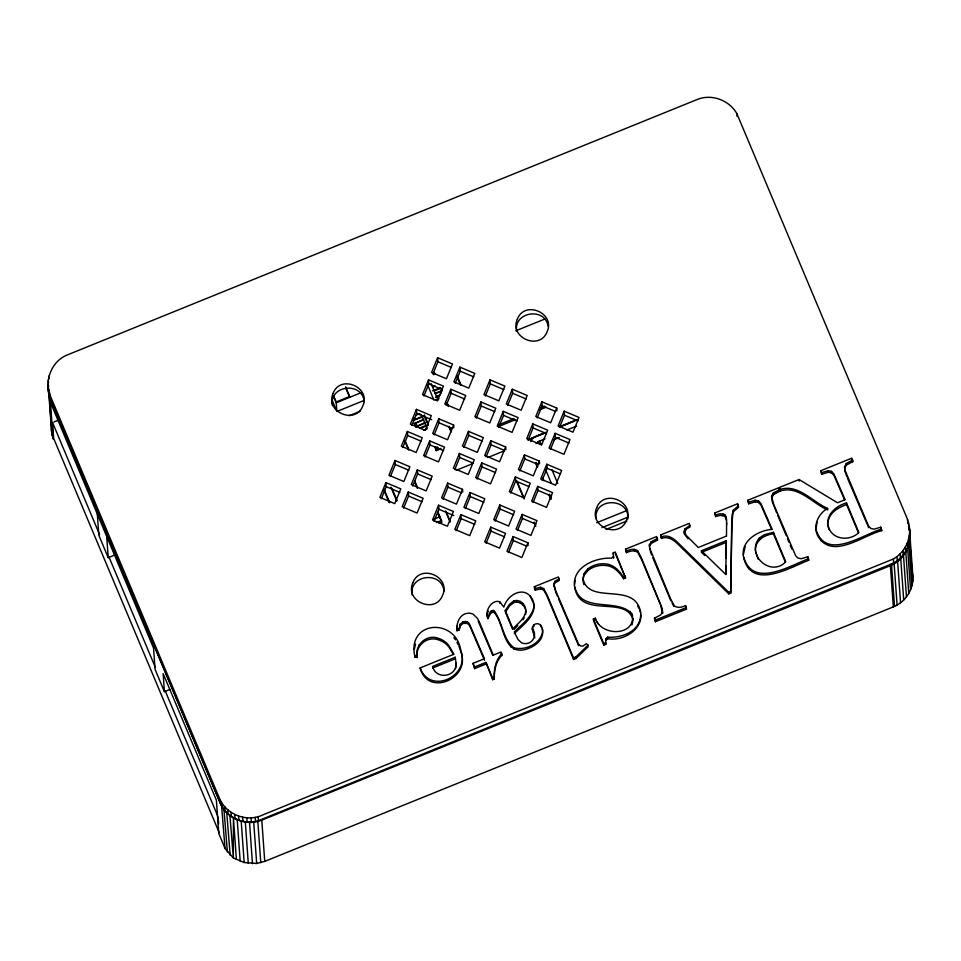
<?xml version="1.0" encoding="UTF-8"?>
<svg xmlns="http://www.w3.org/2000/svg" width="961" height="961" viewBox="0 0 961 961"><rect width="100%" height="100%" fill="white"/><g stroke="black" fill="none" stroke-linecap="round" stroke-linejoin="round"><path stroke-width="1.44" d="M574.798 586.943C581.153 614.091 618.247 597.129 632.23 614.319C636.434 636.41 600.697 636.855 595.376 618.175L593.393 618.98L593.502 620.566L603.796 645.107L605.778 644.302L605.706 638.873L607.64 637.143C621.851 638.2 640.026 631.473 640.711 614.992M688.028 538.809L684.544 534.232L684.256 532.478L686.671 528.826L690.106 526.904L689.181 523.373L660.567 534.965L661.492 538.484C668.219 535.601 674.37 540.478 678.826 545.055L728.822 593.862L730.696 593.105L732.078 515.108L733.363 510.135L738.384 505.714L737.567 503.768L714.732 513.018L715.669 516.55L720.233 515.372L724.894 516.225L726.552 520.345M730.696 593.105L731.705 524.37L733.363 510.135M726.324 540.659L725.735 574.438L701.41 550.749L726.324 540.659L726.156 558.401M726.504 536.226L726.588 522.916M725.879 574.558L726.035 565.741M486.086 663.955L474.638 668.592L474.53 667.006L485.966 662.369L492.693 679.703L494.35 679.031C493.69 670.129 495.335 660.375 501.738 653.72L501.005 651.99L493.257 655.126L479.731 622.896L477.569 618.5L473.04 614.067A10.283 10.066 -4.1 0 0 461.628 615.977C457.676 619.797 456.523 625.479 457.028 630.776L459.118 629.935L460.355 625.731L463.322 623.269L467.514 623.473L469.533 625.443L484.548 660.291M494.35 679.031C494.026 670.61 495.816 661.564 501.846 655.306L501.738 653.72M893.009 563.35L258.437 820.67C244.046 825.115 227.349 817.715 220.682 804.273L49.516 396.569C44.482 380.58 51.365 360.952 67.678 354.789L697.878 99.223C712.113 93.782 729.375 100.376 736.835 113.578L907.496 519.276L909.671 530.388L908.481 522.111M48.374 388.268L48.53 385.481M755.454 550.545C754.853 540.623 764.62 534.628 773.497 533.884L785.317 562.053M48.35 388.4L50.573 396.509L220.057 799.708C227.361 815.228 247.734 822.52 263.122 814.772L893.358 558.978C903.376 553.332 909.779 542.124 909.659 530.64C912.085 544.959 904.085 560.347 890.391 565.657L261.788 820.153C247.301 826.244 229.271 819.781 221.619 806.135L50.128 397.686L48.579 390.034L51.534 431.261L53.083 438.913L50.128 397.686M169.845 689.469L164.415 691.668L163.154 673.601L216.369 800.105L218.76 833.403L225.018 848.431L233.343 857.933L244.166 862.522L256.671 863.471L264.743 861.38L893.346 606.884C905.094 602.235 913.142 590.054 912.95 577.429L909.695 532.01L909.995 536.202M815.997 528.802L817.066 522.231M420.113 667.919C430.252 695.283 470.385 676.112 460.848 650.561C455.766 617.142 406.119 620.398 415.02 657.108L417.122 657.48C414.323 645.528 426.011 634.164 437.735 638.08A22.031 21.586 -4.1 0 1 448.667 645.215L453.952 654.213L420.113 667.919C427.705 697.266 471.046 678.598 460.956 652.147M417.122 657.48C415.164 645.936 426.864 636.014 437.844 639.666A22.031 21.586 -4.1 0 1 448.775 646.801L453.46 654.561M457.028 630.776L457.4 625.371M525.631 614.451C527.409 607.784 520.778 600.132 513.883 602.547L509.726 605.766L505.378 612.121L505.27 610.535L509.606 604.181L513.763 600.961C519.481 598.955 525.307 604.001 525.775 609.682C525.871 618.055 517.943 623.233 512.934 628.794L505.27 610.535M743.406 554.545L745.171 546.521M534.833 637.804C534.028 633.479 529.487 626.788 535.373 623.989C540.13 622.139 543.397 627.917 542.629 632.038C540.19 644.182 525.114 650.801 513.919 647.75C502.243 638.993 502.783 621.142 493.558 610.439L490.578 611.46L487.852 617.034L487.96 618.62L490.699 613.046L493.678 612.025C504.561 622.896 502.159 652.855 523.084 649.996C532.73 648.267 545.428 640.23 542.112 628.83M532.466 630.176L532.634 626.632M459.118 629.935L460.247 624.145L463.214 621.683L467.394 621.887L469.412 623.857L484.428 658.705L472.992 663.342L474.638 668.592M574.594 584.432L575.183 580.288M827.938 523.06C828.514 513.102 838.1 507.456 846.605 504.573L846.485 502.987C834.929 505.858 823.469 517.222 829.223 529.799M889.826 564.9C901.466 560.155 910.776 547.794 909.406 534.929M455.466 668.592L456.007 666.009M414.335 649.372L415.488 644.062M632.194 623.785L632.806 621.455M583.964 584.696C581.946 579.135 583.387 572.912 587.796 568.924A24.097 23.605 -4.1 0 1 605.082 563.855C613.358 564.263 619.365 570.534 623.461 577.165L623.581 578.75L625.551 577.945L615.232 552.022L613.262 552.827L613.586 558.125L613.466 556.539L611.689 558.185C592.721 557.164 567.278 569.969 576.144 592.577C585.537 616.89 627.101 595.784 633.119 620.289L633.011 618.704M583.087 579.903L584.3 573.369M553.872 584.42L554.857 581.381L559.17 578.846L558.377 576.96L534.364 586.678L534.484 588.264L535.265 590.15L540.779 588.805L543.77 590.198L546.941 595.892L573.609 659.474L576.011 658.501L588.156 646.729L588.036 645.143L586.366 643.678L583.183 645.948L580.792 646.116L578.522 644.074L555.698 590.715L553.872 584.42L555.446 591.039M553.98 586.006L554.857 581.381M684.256 532.478L684.725 529.103L689.986 525.319M487.96 618.62C484.14 611.785 491.395 599.147 499.696 601.706L503.84 607.124C507.612 593.826 525.775 584.528 532.983 600.529C538.136 614.692 522.916 624.962 514.375 633.575M487.119 614.535L488.26 611.052M533.92 607.244C531.229 617.875 521.619 624.614 514.267 631.99L518.171 639.678L521.511 642.765C530.664 646.729 538.496 636.23 532.358 628.59M385.926 482.614L379.883 497.366L394.755 503.624L400.809 488.885L385.926 482.614L386.25 486.662L381.301 498.735M395.007 460.487L388.953 475.239L403.836 481.509L409.879 466.758L395.007 460.487L395.319 464.535L390.37 476.608M407.368 431.477L401.314 446.228L416.197 452.487L422.239 437.735L407.368 431.477L407.68 435.525L402.731 447.586M416.437 409.35L410.383 424.101L425.267 430.372L431.309 415.62L416.437 409.35L416.75 413.398L411.801 425.471M428.534 379.859L422.492 394.611L437.363 400.869L443.417 386.13L428.534 379.859L428.858 383.907L423.909 395.98M437.603 357.732L431.561 372.484L446.433 378.754L452.487 364.003L437.603 357.732L437.928 361.78L432.979 373.853M408.245 492.008L402.203 506.759L417.074 513.03L423.128 498.279L408.245 492.008L408.569 496.056L403.62 508.129M417.314 469.893L411.272 484.632L426.143 490.903L432.198 476.151L417.314 469.893L417.639 473.941L412.689 486.002M429.675 440.871L423.633 455.622L438.504 461.881L444.559 447.141L429.675 440.871L429.999 444.919L425.05 456.992M438.745 418.756L432.702 433.495L447.574 439.766L453.628 425.014L438.745 418.756L439.069 422.792L434.12 434.865M450.853 389.253L444.799 404.004L459.682 410.275L465.725 395.524L450.853 389.253L451.165 393.301L446.216 405.374M459.923 367.138L453.868 381.877L468.752 388.148L474.794 373.397L459.923 367.138L460.235 371.186L455.286 383.247M459.394 453.46L453.352 468.211L468.223 474.482L474.278 459.73L459.394 453.46L459.718 457.508L454.769 469.581M468.463 431.345L462.421 446.084L477.293 452.355L483.347 437.603L468.463 431.345L468.788 435.393L463.839 447.454M438.576 505.234L432.534 519.973L447.406 526.244L453.448 511.492L438.576 505.234L438.901 509.282L433.952 521.342M447.646 483.107L441.604 497.858L456.475 504.117L462.529 489.365L447.646 483.107L447.97 487.155L443.021 499.215M480.932 401.95L474.89 416.702L489.762 422.96L495.816 408.221L480.932 401.95L481.257 405.998L476.308 418.071M490.002 379.835L483.96 394.575L498.831 400.845L504.885 386.094L490.002 379.835L490.326 383.883L485.377 395.944M481.713 462.866L475.659 477.605L490.542 483.876L496.585 469.124L481.713 462.866L482.026 466.902L477.076 478.974M490.783 440.739L484.728 455.49L499.612 461.748L505.654 446.997L490.783 440.739L491.095 444.787L486.146 456.847M460.896 514.628L454.841 529.379L469.725 535.637L475.767 520.886L460.896 514.628L461.208 518.676L456.259 530.736M469.965 492.5L463.911 507.252L478.794 513.51L484.837 498.771L469.965 492.5L470.277 496.549L465.328 508.621M503.252 411.344L497.209 426.095L512.081 432.366L518.123 417.615L503.252 411.344L503.564 415.392L498.627 427.465M512.321 389.229L506.279 403.98L521.15 410.239L527.205 395.488L512.321 389.229L512.645 393.277L507.696 405.338M532.778 423.897L526.724 438.648L541.608 444.919L547.65 430.168L532.778 423.897L533.091 427.945L528.142 440.018M541.848 401.782L535.806 416.521L550.677 422.792L556.719 408.041L541.848 401.782L542.16 405.83L537.223 417.891M490.711 527.108L484.668 541.86L499.54 548.118L505.582 533.379L490.711 527.108L491.023 531.157L486.086 543.229M499.78 504.981L493.738 519.733L508.609 526.003L514.652 511.252L499.78 504.981L500.104 509.03L495.155 521.102M515.384 476.956L509.33 491.708L524.213 497.978L530.256 483.227L515.384 476.956L515.697 481.005L510.747 493.077M524.454 454.841L518.411 469.581L533.283 475.851L539.325 461.1L524.454 454.841L524.766 458.89L519.829 470.95M555.086 433.303L549.043 448.042L563.915 454.313L569.969 439.561L555.086 433.303L555.41 437.339L550.461 449.412M564.167 411.176L558.113 425.927L572.996 432.186L579.039 417.434L564.167 411.176L564.479 415.224L559.53 427.285M513.03 536.502L506.976 551.254L521.859 557.524L527.901 542.773L513.03 536.502L513.342 540.55L508.393 552.623M522.099 514.387L516.045 529.127L530.928 535.397L536.971 520.646L522.099 514.387L522.412 518.435L517.462 530.496M537.692 486.362L531.649 501.101L546.521 507.372L552.575 492.621L537.692 486.362L538.016 490.398L533.067 502.471M546.773 464.235L540.719 478.986L555.602 485.245L561.644 470.494L546.773 464.235L547.085 468.283L542.136 480.344M771.911 499.984L771.575 496.356L773.281 493.089L779.647 489.654L778.842 487.72L747.766 500.309L748.691 503.828L755.31 501.822L758.589 502.507L760.92 504.945L771.671 529.523M771.683 497.942L773.401 494.675L779.767 491.239L779.647 489.654M852.647 460.091L852.755 461.676L846.389 465.112L844.683 468.379L844.563 466.794L846.281 463.526L852.647 460.091L851.83 458.157L820.766 470.734L821.691 474.266L828.322 472.247L831.589 472.944L833.92 475.383L844.647 499.9M536.07 443.766L538.328 441.567L544.971 438.877M662.513 611.929L662.622 613.514L660.579 604.913L641.347 559.074L637.672 552.239C634.2 549.896 629.948 550.989 626.464 552.671L626.356 551.085C629.839 549.404 634.08 548.311 637.551 550.653L641.239 557.488L662.309 608.673L662.513 611.929L660.675 614.92L654.489 618.175L655.414 621.695L686.49 609.118L685.565 605.598C682.094 607.244 677.841 608.397 674.418 606.007L670.73 599.171L649.636 547.998M657.42 538.508L657.54 540.094L651.366 543.337L649.516 546.341L649.408 544.755L651.246 541.752L657.42 538.508L656.615 536.562L625.539 549.151L626.464 552.671M759.442 537.956C745.568 554.101 770.157 577.837 785.762 561.813L773.389 532.298L764.175 534.796L759.442 537.956L759.55 539.541M522.916 619.797L524.238 617.887M584.42 574.954L587.916 570.51A24.097 23.605 -4.1 0 1 605.202 565.44C613.478 565.849 619.473 572.119 623.581 578.75M733.471 511.72L738.492 507.3L738.384 505.714M513.991 629.419L517.799 625.563M573.609 659.474L573.489 657.889L575.903 656.916L588.036 645.143M582.979 578.318C587.772 604.385 629.731 583.363 639.221 607.268C647.33 626.644 625.407 641.648 607.76 638.729L605.826 640.458L605.706 638.873M821.691 474.266L821.571 472.68L828.202 470.662L831.469 471.358L833.812 473.797L845.103 499.696L837.511 502.771L799.047 479.527L779.695 487.371L780.5 489.305C798.555 483.912 812.61 502.002 827.601 508.369C818.364 513.703 812.934 525.211 817.475 535.349C831.481 561.128 863.603 534.845 881.705 530.7L880.781 527.181L874.21 529.175L870.882 528.49L868.552 526.051L844.875 469.869M423.417 419.969L414.311 423.657L423.789 419.2M424.786 423.248L415.681 426.936L425.146 422.432M554.965 582.967L559.278 580.432L559.17 578.846M432.486 390.803L440.667 387.776M436.402 396.364L440.462 394.707M422.576 416.317L414.455 419.633L413.554 417.47M423.645 430.192L426.348 429.086M53.912 421.975L58.02 420.305M364.207 400.401L336.867 411.476L336.182 401.974L349.648 396.521L345.588 386.851M361.504 392.532L336.242 402.767L333.347 395.86M515.865 330.764L544.887 319.016M349.083 415.741L360.003 411.32M432.498 387.079L435.213 385.974M434.228 390.827L440.739 388.196M435.069 393.181L441.904 390.731M435.417 393.662L441.928 391.031M435.489 397.47L439.393 395.884M436.27 399.848L438.985 398.743M415.801 415.284L419.873 413.638M422.227 417.134L413.086 420.498M419.573 428.053L426.348 425.303M420.774 428.186L424.678 426.612M50.477 402.443L97.313 514.111L98.851 535.325L108.221 557.656L114.996 554.917M498.831 424.762L514.111 418.576M540.502 407.884L544.671 406.191M437.327 446.901L438.396 449.448L441.027 448.379M434.672 446.817L436.27 450.637L439.994 449.123M498.939 426.348L515.613 419.597M539.229 410.035L546.172 407.212M530.64 441.555A10.042 9.838 -4.1 0 1 536.082 436.234L545.704 432.342M559.434 426.78L577.285 419.549M528.142 439.657L544.346 433.099M559.446 426.984L574.558 420.858M528.202 439.79L544.695 433.111M559.819 426.984L574.942 420.858M456.139 470.349L472.632 463.67M487.744 457.556L504.225 450.877M566.894 429.999L576.492 426.107M553.788 439.73L559.266 437.507M433.567 519.348L439.958 516.754L440.09 518.616L437.567 512.597M436.39 522.52L441.507 520.454L437.94 511.949M439.081 523.337L441.64 522.303L441.507 520.454M596.637 522.772L626.776 510.555M601.886 527.673L628.326 516.97M605.983 529.475L626.848 521.018M748.691 503.828L748.583 502.243L755.202 500.237L758.481 500.921L760.812 503.36L772.139 529.307C757.388 530.544 739.273 541.596 743.874 558.725C752.775 590.414 790.831 566.99 808.718 560.263L807.793 556.743L801.21 558.737L797.894 558.065L795.6 555.602L773.725 504.477L771.575 496.356M456.919 629.191L458.998 628.35M623.461 577.165L625.443 576.36M726.36 536.106L698.287 547.482L686.214 535.397L684.148 530.892M701.41 550.749L701.518 552.335L726.444 542.244M455.226 657.24L432.558 666.429C435.922 680.148 456.799 677.145 456.163 663.138L456.271 664.724L455.226 657.24L455.346 658.826L432.666 668.015M492.693 679.703L492.573 678.118L494.23 677.445M655.414 621.695L655.306 620.109L686.37 607.532M808.597 558.677C790.723 565.404 752.667 588.829 743.754 557.14M881.597 529.115C863.795 533.956 826.616 561.152 816.309 530.496M660.567 534.965L661.384 536.899C668.111 534.016 674.25 538.893 678.706 543.47L728.714 592.276L730.588 591.52M603.796 645.107L603.688 643.522L605.67 642.717L605.778 644.302M715.669 516.55L715.549 514.964L720.113 513.787L724.774 514.64L726.432 518.76L726.696 524.502M535.265 590.15L535.157 588.564L540.659 587.219L543.65 588.612L546.821 594.306L573.489 657.889M779.695 487.371L780.62 490.891C798.663 485.497 812.73 503.588 827.721 509.955L827.601 508.369M435.093 374.502L434.216 372.4L432.798 372.664L433.687 374.766M417.002 655.895L414.912 655.522L415.02 657.108M437.928 361.78L451.454 367.474M460.235 371.186L473.761 376.88M490.326 383.883L503.852 389.577M512.645 393.277L526.16 398.971M542.16 405.83L555.686 411.524M564.479 415.224L578.005 420.918M428.858 383.907L442.372 389.601M451.165 393.301L464.692 398.995M481.257 405.998L494.783 411.692M503.564 415.392L517.09 421.086M533.091 427.945L546.617 433.639M555.41 437.339L568.936 443.045M416.75 413.398L431.633 419.669M439.069 422.792L452.595 428.498M468.788 435.393L482.314 441.087M491.095 444.787L504.621 450.481M524.766 458.89L538.292 464.583M547.085 468.283L560.611 473.977M407.68 435.525L421.206 441.219M429.999 444.919L443.514 450.613M515.697 481.005L529.223 486.698M538.016 490.398L551.542 496.092M459.718 457.508L473.232 463.202M482.026 466.902L495.552 472.596M395.319 464.535L408.845 470.229M417.639 473.941L431.165 479.635M447.97 487.155L461.484 492.849M470.277 496.549L483.803 502.243M500.104 509.03L513.618 514.724M522.412 518.435L535.938 524.129M386.25 486.662L399.776 492.356M408.569 496.056L422.083 501.75M438.901 509.282L453.772 515.54M461.208 518.676L474.734 524.37M491.023 531.157L504.549 536.851M513.342 540.55L526.868 546.244M537.475 442.216L541.463 444.727L539.493 441.099M701.518 552.335L704.689 555.422M453.868 637.696L455.466 639.87M597.081 622.079L598.691 624.398M532.358 600.949L530.052 595.856M637.623 605.85L639.329 608.854M758.169 559.158L755.766 551.842M672.075 603.04L673.913 606.451M456.931 642.26L458.253 644.867M868.66 527.637L847.35 477.869M478.218 621.178L492.813 655.366M851.951 459.742L852.755 461.676M881.705 530.7L880.781 527.181M846.485 502.987L858.87 532.502C849.296 542.136 830.256 539.553 828.07 524.826M846.605 504.573L858.425 532.754M820.766 470.734L821.571 472.68M779.767 491.239L778.842 487.72M808.718 560.263L807.793 556.743M776.668 512.814L772.031 501.005M777.797 515.504L786.29 535.733M787.419 538.424L789.113 542.472M790.242 545.163L791.936 549.212M747.766 500.309L748.583 502.243M738.492 507.3L737.567 503.768M714.732 513.018L715.549 514.964M656.723 538.16L657.54 540.094M686.49 609.118L685.565 605.598M652.747 557.608L670.85 600.757M625.539 549.151L626.356 551.085M654.489 618.175L655.306 620.109M615.352 553.62L625.551 577.945M551.914 469.641L557.716 483.479M545.644 469.713L551.362 483.359M536.082 462.433L537.824 466.578M542.737 478.001L543.89 480.752M549.404 494.182L551.41 498.843M535.661 463.238L537.403 467.382M548.983 494.987L550.713 499.131M593.393 618.98L603.688 643.522M516.874 481.005L524.334 498.819M534.1 522.099L535.83 526.22M516.381 480.848L523.853 498.651M555.818 592.3L557.524 596.385M558.665 599.099L578.63 645.66L578.522 644.074M457.064 375.559L461.112 385.205M457.172 377.144L460.643 385.409M534.364 586.678L535.157 588.564M448.355 406.107L447.021 402.947L448.427 406.527M440.486 390.983L441.375 393.097M449.123 426.336L451.406 431.801M431.033 383.451L437.976 400.016M449.087 427.249L450.685 431.069M427.489 384.592L433.879 400.052M424.39 415.056L428.45 424.738M424.149 415.464L428.198 425.122M505.93 613.418L512.489 629.071M421.483 414.876L427.285 428.714M415.657 422.492L417.026 425.747M414.287 423.357L415.645 426.612M446 511.324L450.024 520.91M445.508 511.156L450.108 522.111M486.626 614.103L487.852 617.034M501.125 653.576L501.846 655.306M440.606 519.841L441.64 522.303M405.098 440.727L408.942 449.88M405.182 441.916L408.473 449.76M414.828 481.053L417.723 487.948M414.948 482.662L417.266 488.176M485.966 662.369L492.573 678.118M472.992 663.342L474.53 667.006M391.956 488.38L397.109 500.669M390.923 487.239L396.653 500.885M345.648 387.643L349.696 397.313L349.648 396.521M383.944 489.065L389.649 502.663M384.028 490.278L389.169 502.507M333.863 396.449L336.182 401.974M332.242 400.461L336.29 410.095M97.313 514.111L153.556 648.098L155.057 669.324L164.415 691.668M52.543 422.528L99.596 534.616M108.893 556.755L155.37 667.451M165.244 690.971L217.522 815.517M219.252 832.755L53.672 438.396L52.639 423.969M846.785 476.524L844.983 471.455L844.563 466.794M650.225 550.917L651.618 554.917M907.725 523.06L907.496 519.276M458.926 646.176L460.547 650.957M639.726 610.139L640.506 612.698M533.091 602.115L534.064 605.55M548.118 326.151C544.947 306.763 513.15 311.808 516.67 331.401M443.982 591.063C442.072 570.666 408.653 574.486 412.161 594.967M364.207 401.674C362.309 381.265 328.878 385.097 332.398 405.566M908.842 527.889L909.406 530.64M911.797 569.116L912.95 577.429M229.931 815.637L233.343 857.933L233.439 818.003L236.394 859.23M226.76 812.838L230.159 855.134M223.973 809.655L227.373 851.951M221.619 806.135L225.018 848.431M908.589 539.145L908.914 543.193M907.232 543.205L907.556 547.253M905.346 547.049L905.67 551.097M902.98 550.605L903.292 554.653M900.157 553.812L900.481 557.86M896.937 556.623L897.25 560.671M893.358 558.978L893.682 563.026M736.835 113.578L737.051 116.269M556.719 408.041L556.936 410.743M539.325 461.1L539.541 463.803M527.901 542.773L528.118 545.464M505.654 446.997L505.87 449.7M462.529 489.365L462.734 492.068M453.628 425.014L453.832 427.717M258.113 816.622L258.437 820.67M255.194 817.367L255.518 821.415M251.037 817.871L251.35 821.919M246.833 817.823L247.145 821.871M242.665 817.222L242.977 821.271M238.604 816.093L238.917 820.141M234.712 814.447L235.037 818.496M231.072 812.309L231.385 816.357M227.721 809.715L228.045 813.763M224.742 806.723L225.054 810.772M222.171 803.36L222.484 807.408M220.357 800.237L220.682 804.273M49.095 375.931L49.299 378.634M48.302 380.039L48.506 382.73M49.203 392.52L49.516 396.569M909.346 526.34L909.983 534.688M649.408 544.755L649.756 549.584M48.05 384.22L48.675 392.448M909.587 538.196L912.71 581.621M908.962 544.503L911.917 585.73M907.64 548.467L910.596 589.694M905.803 552.203L908.758 593.442M903.496 555.674L906.451 596.901M900.745 558.797L903.712 600.036M897.61 561.536L900.565 602.763M894.138 563.831L897.093 605.058M891.556 565.08L894.511 606.319M890.391 565.657L893.346 606.884M846.281 463.526L846.389 465.112M831.469 471.358L831.589 472.944M828.202 470.662L828.322 472.247M820.706 539.073L820.814 540.659M799.047 479.527L799.168 481.125M780.5 489.305L780.62 490.891M773.281 493.089L773.401 494.675M773.389 532.298L773.497 533.884M758.481 500.921L758.589 502.507M755.202 500.237L755.31 501.822M748.583 566.99L748.703 568.576M725.807 516.009L725.927 517.595M724.774 514.64L724.894 516.225M728.714 592.276L728.822 593.862M723.032 513.799L723.152 515.384M684.725 529.103L684.845 530.688M684.436 532.646L684.544 534.232M669.3 536.478L669.421 538.064M661.384 536.899L661.492 538.484M651.246 541.752L651.366 543.337M637.551 550.653L637.672 552.239M634.368 549.308L634.476 550.893M632.23 614.319L632.35 615.917M631.773 623.365L631.882 624.95M630.356 611.46L630.476 613.046M613.262 552.827L613.37 554.413M607.64 637.143L607.76 638.729M595.376 618.175L595.484 619.761M587.796 568.924L587.916 570.51M575.903 656.916L576.011 658.501M543.65 588.612L543.77 590.198M540.659 587.219L540.779 588.805M540.803 625.263L540.911 626.848M533.667 625.058L533.787 626.644M523 603.412L523.12 604.998M520.105 601.31L520.213 602.895M516.85 600.445L516.958 602.03M513.763 600.961L513.883 602.547M513.919 647.75L514.039 649.336M510.747 645.528L510.868 647.113M499.696 601.706L499.804 603.292M495.311 612.145L495.42 613.731M493.558 610.439L493.678 612.025M491.924 610.487L492.032 612.073M490.578 611.46L490.699 613.046M467.394 621.887L467.514 623.473M465.328 621.299L465.448 622.896M463.214 621.683L463.322 623.269M460.247 624.145L460.355 625.731M438.312 448.27L438.396 449.448M436.018 447.009L436.27 450.637M419.248 644.603L419.356 646.2M261.788 820.153L264.743 861.38M257.824 821.463L260.779 862.69M253.716 822.232L256.671 863.471M249.524 822.472L252.479 863.699M245.331 822.148L248.286 863.374M241.211 821.295L244.166 862.522M237.223 819.901L240.178 861.128M218.111 816.898L218.627 824.106M106.707 536.43L108.221 557.656M48.855 390.25L52.122 435.429M51.51 428.462L51.534 431.261M627.821 518.904C629.803 497.606 593.946 497.053 595.976 518.628M333.107 393.313C324.674 411.921 355.606 425.122 362.862 405.842C371.294 387.223 340.362 374.033 333.107 393.313M412.882 582.702C404.437 601.322 435.369 614.511 442.625 595.231C451.069 576.624 420.137 563.422 412.882 582.702M517.378 319.136C508.946 337.743 539.878 350.945 547.133 331.665C555.566 313.058 524.634 299.856 517.378 319.136M596.709 507.756C588.264 526.364 619.196 539.565 626.452 520.285C634.897 501.678 603.964 488.476 596.709 507.756"/></g></svg>
